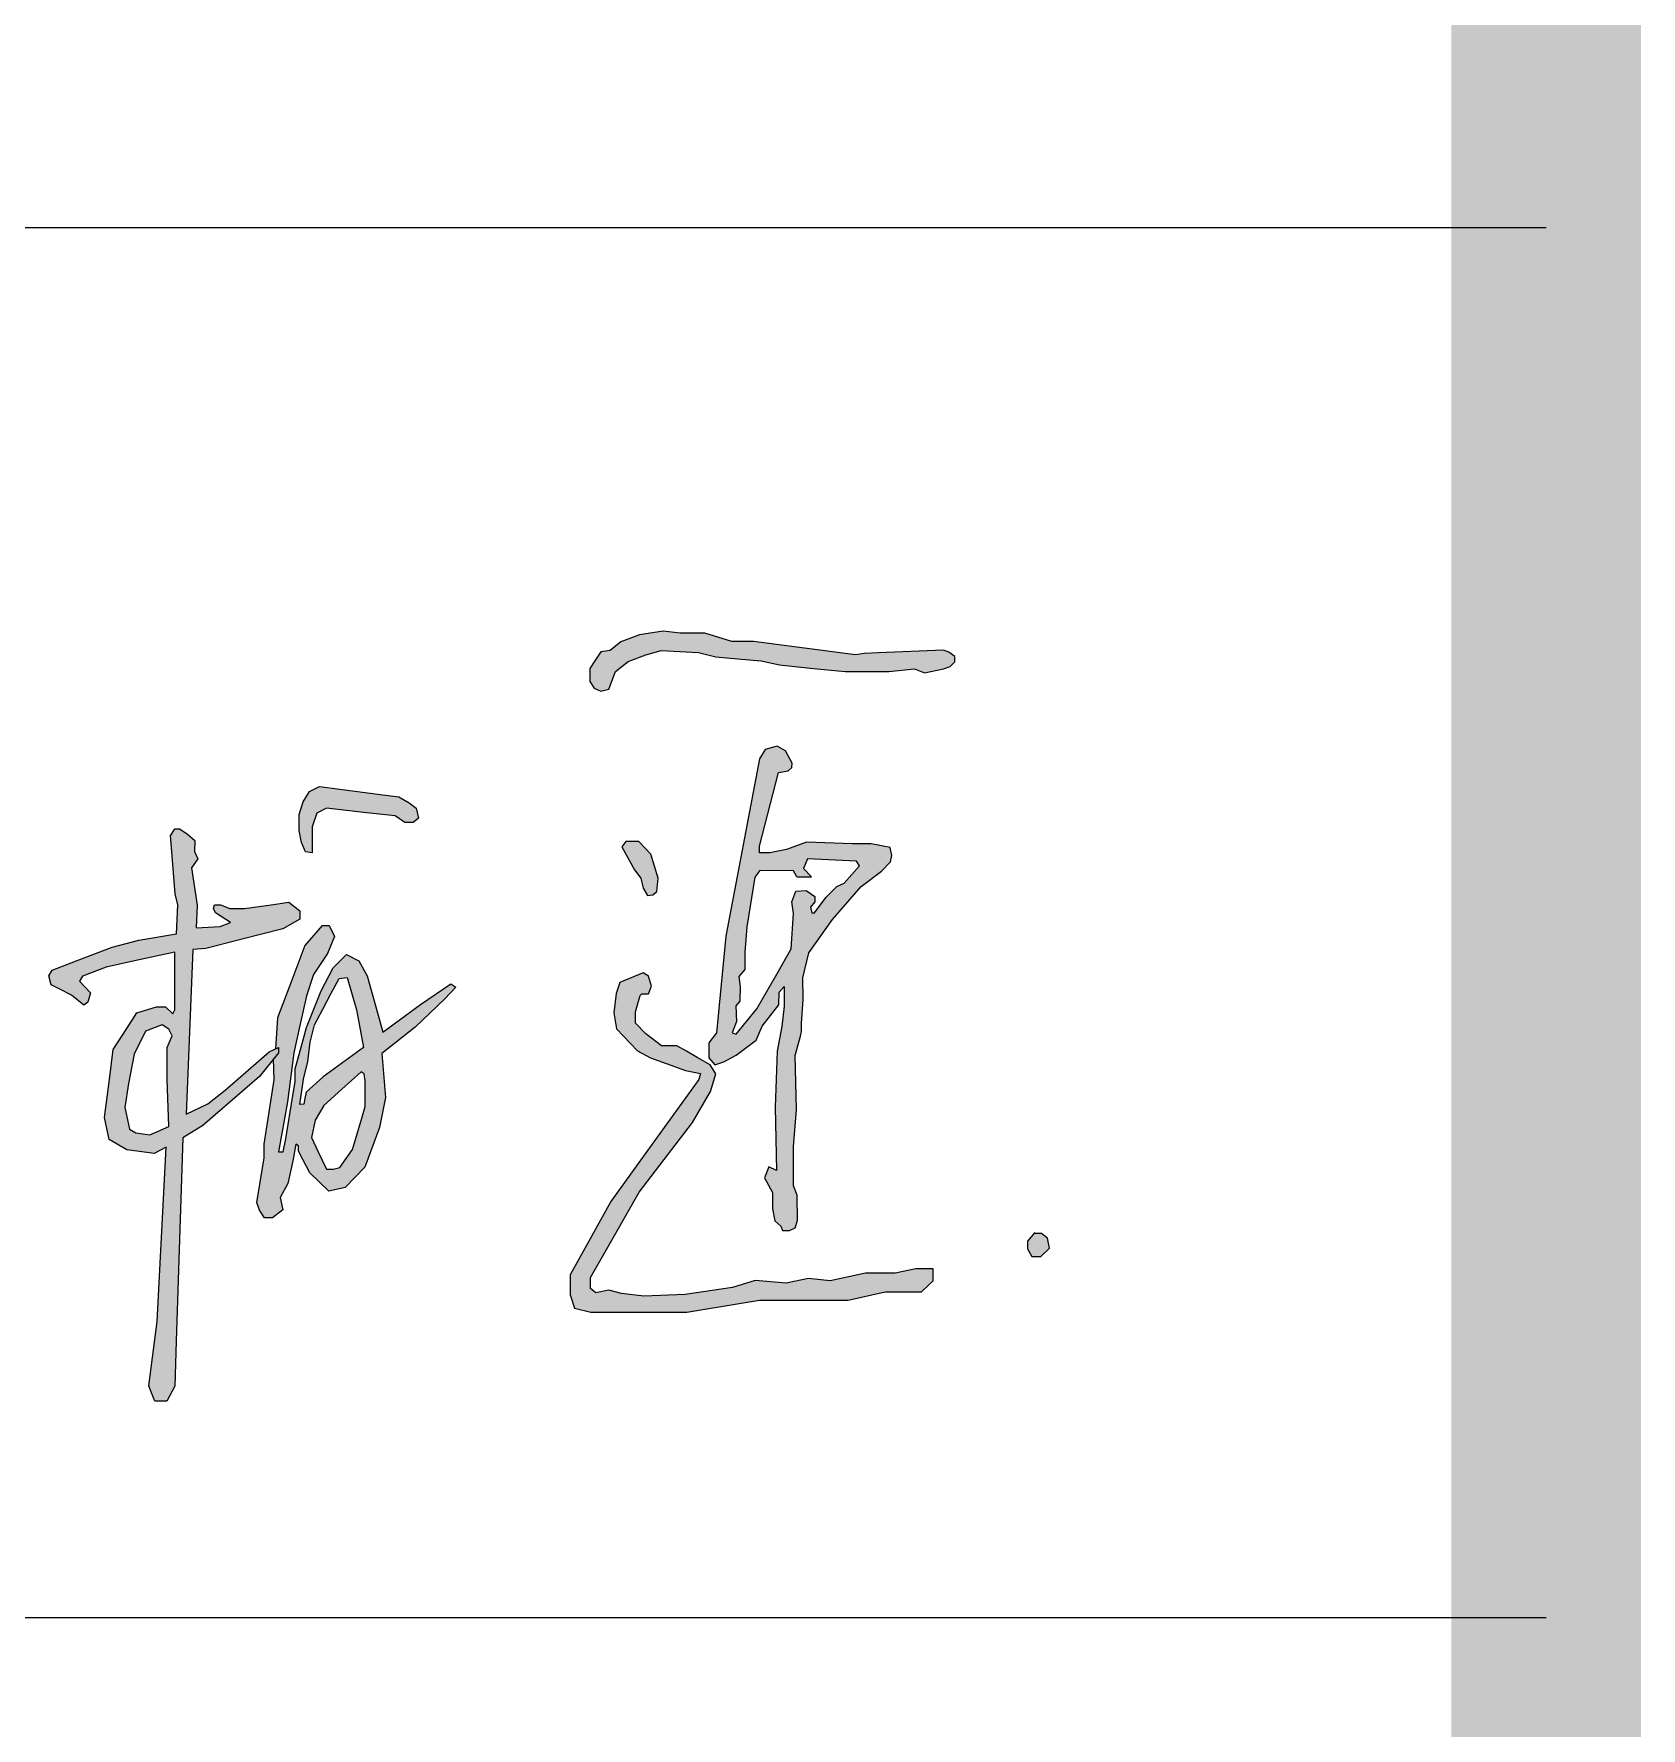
# Model space of a CAD drawing. Extents: x 1162612 to 1711260, y -157368 to 197905.
# Drawn here: x 1690947 to 1692218, y 65154 to 66495 of the extents above; entities that cross this region are included whole.
import ezdxf

# ---------------------------------------------------------------- set-up
doc = ezdxf.new("R2010")
doc.units = 0
doc.header["$LTSCALE"] = 1000
doc.header["$MEASUREMENT"] = 0
doc.layers.get('0').update_dxf_attribs({"linetype": 'CONTINUOUS'})
doc.layers.add('PUB_TITLE', color=4, linetype='CONTINUOUS')

msp = doc.modelspace()

# ---------------------------------------------------------------- hatches: boundary and pattern name
h = msp.add_hatch(color=256)
h.paths.add_polyline_path([(1691071.5, 65834.8), (1691076.4, 65841.9), (1691073.9, 65847.6), (1691074, 65856.4), (1691068, 65861.7), (1691062, 65865.5), (1691058.2, 65865.5), (1691054.9, 65860), (1691055.4, 65853.9), (1691058.5, 65814.3), (1691060.7, 65805.6), (1691059.5, 65782.5), (1691029.7, 65777.4), (1691008.6, 65772.1), (1690984.3, 65762.7), (1690961.2, 65753.8), (1690958.6, 65749.3), (1690960.4, 65742.3), (1690967.3, 65738.8), (1690976.5, 65734), (1690986.2, 65726.1), (1690989.5, 65728.4), (1690991.5, 65735.8), (1690982.7, 65745), (1690985.3, 65749.1), (1691004, 65756.2), (1691026.4, 65761.1), (1691058.3, 65768), (1691058.3, 65722.3), (1691056.7, 65719.3), (1691050.8, 65724.7), (1691043.8, 65724.7), (1691028.2, 65719.9), (1691020.2, 65707.5), (1691009.5, 65690.9), (1691006.8, 65669.5), (1691002.6, 65637.2), (1691006.2, 65619.7), (1691020.2, 65611.6), (1691041.8, 65608.8), (1691051.5, 65613.6), (1691044.3, 65475.9), (1691037.7, 65424.8), (1691040.3, 65418.1), (1691042.4, 65412.7), (1691051.8, 65412.7), (1691058.2, 65424.7), (1691059.3, 65460.1), (1691064.6, 65621.2), (1691080.5, 65630.9), (1691125.3, 65669.6), (1691140.2, 65688.3), (1691140.2, 65692.7), (1691132.8, 65689.1), (1691098.1, 65658.8), (1691084.3, 65648), (1691067.3, 65639.8), (1691072.5, 65770.1), (1691082.7, 65771), (1691109.5, 65777.8), (1691143.8, 65786.5), (1691157.1, 65794.2), (1691157.1, 65800.7), (1691148.5, 65807.5), (1691134.4, 65805.5), (1691113.3, 65802.5), (1691101.7, 65802.5), (1691094.3, 65805.5), (1691089.7, 65805.5), (1691088.8, 65802.5), (1691090.3, 65799.2), (1691102.3, 65791.5), (1691094, 65788.4), (1691075, 65787.3), (1691075.8, 65805.1)])
h.paths.add_polyline_path([(1691048.3, 65710.4), (1691053.4, 65707.1), (1691056.1, 65701.9), (1691052.1, 65692.5), (1691052.1, 65667.3), (1691053.4, 65630.2), (1691042.1, 65625.1), (1691038.4, 65623.6), (1691027.5, 65625.1), (1691022.3, 65628), (1691020.8, 65635.3), (1691018.8, 65645), (1691021.6, 65664.2), (1691026.1, 65687.2), (1691035.1, 65705.5)], flags=16)
h.paths.add_polyline_path([(1691243.6, 65886.3), (1691235.6, 65890.9), (1691222.7, 65892.6), (1691188.8, 65897), (1691172.6, 65899.2), (1691164.9, 65895.1), (1691159.9, 65887), (1691156.6, 65877), (1691156.6, 65864.2), (1691158.4, 65854.7), (1691161.6, 65847.4), (1691166.9, 65846.5), (1691166.9, 65857.7), (1691166.9, 65867.2), (1691170.6, 65878.1), (1691178.2, 65881.9), (1691209.9, 65878.4), (1691232.5, 65876), (1691240.3, 65870.5), (1691246.7, 65870.5), (1691251, 65874.1), (1691249.2, 65881.9)])
h.paths.add_polyline_path([(1691162.3, 65733.6), (1691168, 65750.4), (1691179.1, 65766.9), (1691184.5, 65780.5), (1691180.3, 65789), (1691174.8, 65789), (1691161.1, 65773.3), (1691150.7, 65745.8), (1691139.4, 65716.1), (1691137.9, 65691.6), (1691140.2, 65692.7), (1691140.2, 65688.3), (1691136.4, 65683.6), (1691136.8, 65667.1), (1691128.9, 65616.2), (1691128.9, 65605.2), (1691123.2, 65569.9), (1691125.1, 65563.9), (1691129.1, 65557.7), (1691135.4, 65557.7), (1691143.8, 65564.2), (1691141.6, 65573.8), (1691147.6, 65585.1), (1691151.6, 65602.8), (1691153.9, 65616), (1691156, 65614.7), (1691156, 65610.8), (1691156.6, 65609.5), (1691165.1, 65593.4), (1691180.2, 65578.9), (1691192.9, 65581.8), (1691208.5, 65598), (1691220.3, 65629.2), (1691224.9, 65653), (1691222, 65687.9), (1691248.5, 65708.8), (1691271.9, 65731.1), (1691280.6, 65740.4), (1691276.5, 65743), (1691252.5, 65726.7), (1691222.9, 65704.6), (1691221.7, 65708.6), (1691210.5, 65749.4), (1691203.8, 65761.2), (1691194.1, 65766.3), (1691183.4, 65755.5), (1691174.1, 65737.4), (1691162.5, 65708.4), (1691159.8, 65698.6), (1691153.5, 65675.7), (1691153.5, 65665.4), (1691151.6, 65654.6), (1691146.1, 65620.2), (1691144, 65610.1), (1691140.2, 65610.1), (1691147.5, 65649.7), (1691152.4, 65688.3), (1691157.1, 65710)])
h.paths.add_polyline_path([(1691175.3, 65723), (1691181.9, 65735.5), (1691188.2, 65747.2), (1691194.7, 65748), (1691202.1, 65722.4), (1691207.6, 65692.7), (1691175.6, 65669.5), (1691162.1, 65657.3), (1691161.2, 65652.2), (1691160.4, 65647.8), (1691157.1, 65647.5), (1691160.1, 65667.6), (1691163.5, 65681.6), (1691165.4, 65696.7), (1691168.7, 65710.6)], flags=16)
h.paths.add_polyline_path([(1691205.7, 65673.4), (1691208.1, 65671.8), (1691208.8, 65666.2), (1691208.8, 65645.8), (1691206.1, 65636.7), (1691198.7, 65612), (1691188.7, 65597.7), (1691183.5, 65596.2), (1691178.2, 65596.2), (1691171.5, 65610.5), (1691166.5, 65621.5), (1691169.2, 65635.2), (1691176.2, 65646.8), (1691190.3, 65659.5)], flags=16)
h.paths.add_polyline_path([(1691443, 66006.7), (1691472.5, 66005.1), (1691486.3, 66001.7), (1691506.5, 66000), (1691522.2, 65998.6), (1691536.6, 65995.4), (1691560.9, 65992.8), (1691588.7, 65990), (1691623.1, 65990), (1691643.4, 65992.1), (1691651.5, 65989), (1691666.4, 65992.1), (1691671.6, 65994), (1691675.5, 65997.7), (1691675.5, 66001.9), (1691670.7, 66005.4), (1691666.4, 66006.9), (1691614.9, 66004.8), (1691603.6, 66004.4), (1691596.9, 66003.2), (1691516, 66013.9), (1691499, 66013.9), (1691477.6, 66020.4), (1691458, 66020.4), (1691444.7, 66021.9), (1691425.8, 66019), (1691411.2, 66013.5), (1691402.7, 66006.8), (1691395.3, 66005.8), (1691390.5, 65998.5), (1691386.6, 65992.6), (1691386.6, 65982.2), (1691390.1, 65976.8), (1691395.3, 65974.5), (1691401.7, 65976.1), (1691406.8, 65990.1), (1691416.8, 65997.9), (1691430.8, 66003.3)])
h.paths.add_polyline_path([(1691434.8, 65845.6), (1691425.3, 65855.5), (1691415, 65855.5), (1691412, 65851.4), (1691421.9, 65833.3), (1691426.9, 65826.5), (1691428.9, 65818.7), (1691432.2, 65812.9), (1691436.3, 65813.3), (1691439.5, 65816.1), (1691440.6, 65826.6)])
h.paths.add_polyline_path([(1691535.9, 65910.1), (1691543.5, 65911.5), (1691546.4, 65914.2), (1691546.6, 65917.7), (1691541.3, 65927.4), (1691534.7, 65930.9), (1691525.4, 65928.3), (1691520.9, 65920.9), (1691494.2, 65780.7), (1691486.9, 65704.3), (1691480.7, 65696.2), (1691480.7, 65684.3), (1691485.6, 65679), (1691492.5, 65681.2), (1691502.3, 65686.5), (1691518.3, 65698.5), (1691522.9, 65709.5), (1691536, 65726.4), (1691536.3, 65736.3), (1691540.4, 65740.9), (1691540.4, 65725.3), (1691538.6, 65709.3), (1691534.9, 65689.8), (1691533.2, 65645.5), (1691534.2, 65595.3), (1691528.1, 65598.1), (1691524.9, 65589.4), (1691531.1, 65577.8), (1691531.1, 65564.8), (1691533, 65555.4), (1691537.8, 65551.1), (1691539, 65547.8), (1691544.5, 65547.8), (1691549.1, 65549.8), (1691551, 65555.7), (1691550.7, 65575.8), (1691547.6, 65583), (1691547.6, 65613.9), (1691550.1, 65643.4), (1691549.1, 65686.3), (1691553.2, 65701.6), (1691554.1, 65705.2), (1691554.1, 65711.7), (1691555.5, 65730.5), (1691555, 65747.6), (1691559.8, 65767.6), (1691578.6, 65793.9), (1691601.3, 65819.9), (1691617.4, 65832.2), (1691624.5, 65839.4), (1691625.4, 65844.4), (1691624.1, 65850.8), (1691609.1, 65853.8), (1691594.3, 65853.8), (1691557.9, 65855.1), (1691542.1, 65849.3), (1691529.1, 65846.7), (1691520.7, 65846.7), (1691520.7, 65851.8)])
h.paths.add_polyline_path([(1691521.1, 65832.7), (1691547.6, 65832.3), (1691550.4, 65827.6), (1691553.4, 65827.6), (1691561.9, 65827.6), (1691555.7, 65834.3), (1691558.7, 65841.9), (1691597.6, 65840), (1691600, 65836.4), (1691587.8, 65822.6), (1691582.1, 65820), (1691573.5, 65811.6), (1691564.4, 65799.1), (1691562.2, 65799.1), (1691561.3, 65803.7), (1691564.7, 65807.8), (1691564.7, 65812.2), (1691557.7, 65816.9), (1691549.5, 65816.2), (1691546.3, 65807.9), (1691547.7, 65798.5), (1691545.9, 65770.6), (1691535.5, 65752.5), (1691518.6, 65723.3), (1691502.3, 65703.2), (1691499.1, 65704.1), (1691502.7, 65713.2), (1691502.2, 65725.5), (1691505.2, 65729.2), (1691505.5, 65740.5), (1691504.6, 65748.8), (1691509.3, 65754.4), (1691509.3, 65768.1), (1691510.8, 65788.2), (1691517.2, 65827.3)], flags=16)
h.paths.add_polyline_path([(1691430.8, 65703.5), (1691422.8, 65711.9), (1691422.8, 65720.9), (1691426.5, 65733.7), (1691427.7, 65735.1), (1691433.1, 65735.1), (1691435.5, 65741.2), (1691433, 65749.1), (1691428.9, 65751.6), (1691410.2, 65744.1), (1691407.4, 65735.4), (1691405.7, 65720), (1691407.8, 65707.3), (1691424.2, 65690), (1691434.6, 65684.4), (1691447, 65680), (1691462.3, 65674.5), (1691474.1, 65672.1), (1691472.8, 65667.2), (1691424.9, 65600.7), (1691403.3, 65570.8), (1691388.1, 65543.5), (1691370.9, 65512.7), (1691370.9, 65496.8), (1691374.4, 65486.3), (1691387.3, 65483.1), (1691409.8, 65483.1), (1691438.3, 65483.1), (1691463.4, 65483.1), (1691506.4, 65490.2), (1691520.8, 65492.6), (1691551.2, 65492.6), (1691591.1, 65492.6), (1691620.2, 65499.2), (1691649, 65499.2), (1691655, 65505), (1691658.1, 65507.9), (1691658.1, 65517.4), (1691644.5, 65517.4), (1691628.1, 65513.9), (1691604.8, 65513.9), (1691576.8, 65507.9), (1691559.5, 65509.7), (1691541.8, 65506.1), (1691517.5, 65508.1), (1691499.5, 65502.7), (1691461.9, 65497.1), (1691429.4, 65495.8), (1691411.7, 65497.9), (1691401.5, 65500.7), (1691391.4, 65498.5), (1691387.1, 65502), (1691387.1, 65510.5), (1691406.1, 65543.8), (1691425.6, 65578), (1691467.7, 65633.3), (1691482.1, 65657.8), (1691486.4, 65671.7), (1691481.8, 65678.9), (1691471.4, 65684.8), (1691463.1, 65689.6), (1691455.4, 65694), (1691443.3, 65694)])
h.paths.add_polyline_path([(1691748.8, 65541.8), (1691744, 65545.4), (1691738.1, 65545.4), (1691732.9, 65539.3), (1691732.9, 65533.2), (1691736.4, 65527.2), (1691743.4, 65527.2), (1691750.2, 65533.8)])
h = msp.add_hatch(color=250)
h.paths.add_polyline_path([(1691516, 66013.9), (1691499, 66013.9), (1691477.6, 66020.4), (1691458, 66020.4), (1691444.7, 66021.9), (1691425.8, 66019), (1691411.2, 66013.5), (1691402.7, 66006.8), (1691395.3, 66005.8), (1691390.5, 65998.5), (1691386.6, 65992.6), (1691386.6, 65982.2), (1691390.1, 65976.8), (1691395.3, 65974.5), (1691401.7, 65976.1), (1691406.8, 65990.1), (1691416.8, 65997.9), (1691430.8, 66003.3), (1691443, 66006.7), (1691472.5, 66005.1), (1691486.3, 66001.7), (1691506.5, 66000), (1691522.2, 65998.6), (1691536.6, 65995.4), (1691560.9, 65992.8), (1691588.7, 65990), (1691623.1, 65990), (1691643.4, 65992.1), (1691651.5, 65989), (1691666.4, 65992.1), (1691671.6, 65994), (1691675.5, 65997.7), (1691675.5, 66001.9), (1691670.7, 66005.4), (1691666.4, 66006.9), (1691614.9, 66004.8), (1691603.6, 66004.4), (1691596.9, 66003.2)])
h.paths.add_polyline_path([(1691543.5, 65911.5), (1691546.4, 65914.2), (1691546.6, 65917.7), (1691541.3, 65927.4), (1691534.7, 65930.9), (1691525.4, 65928.3), (1691520.9, 65920.9), (1691494.2, 65780.7), (1691486.9, 65704.3), (1691480.7, 65696.2), (1691480.7, 65684.3), (1691485.6, 65679), (1691492.5, 65681.2), (1691502.3, 65686.5), (1691518.3, 65698.5), (1691522.9, 65709.5), (1691536, 65726.4), (1691536.3, 65736.3), (1691540.4, 65740.9), (1691540.4, 65725.3), (1691538.6, 65709.3), (1691534.9, 65689.8), (1691533.2, 65645.5), (1691534.2, 65595.3), (1691528.1, 65598.1), (1691524.9, 65589.4), (1691531.1, 65577.8), (1691531.1, 65564.8), (1691533, 65555.4), (1691537.8, 65551.1), (1691539, 65547.8), (1691544.5, 65547.8), (1691549.1, 65549.8), (1691551, 65555.7), (1691550.7, 65575.8), (1691547.6, 65583), (1691547.6, 65613.9), (1691550.1, 65643.4), (1691549.1, 65686.3), (1691553.2, 65701.6), (1691554.1, 65705.2), (1691554.1, 65711.7), (1691555.5, 65730.5), (1691555, 65747.6), (1691559.8, 65767.6), (1691578.6, 65793.9), (1691601.3, 65819.9), (1691617.4, 65832.2), (1691624.5, 65839.4), (1691625.4, 65844.4), (1691624.1, 65850.8), (1691609.1, 65853.8), (1691594.3, 65853.8), (1691557.9, 65855.1), (1691542.1, 65849.3), (1691529.1, 65846.7), (1691520.7, 65846.7), (1691520.7, 65851.8), (1691535.9, 65910.1)])
h.paths.add_polyline_path([(1691558.7, 65841.9), (1691597.6, 65840), (1691600, 65836.4), (1691587.8, 65822.6), (1691582.1, 65820), (1691573.5, 65811.6), (1691564.4, 65799.1), (1691562.2, 65799.1), (1691561.3, 65803.7), (1691564.7, 65807.8), (1691564.7, 65812.2), (1691557.7, 65816.9), (1691549.5, 65816.2), (1691546.3, 65807.9), (1691547.7, 65798.5), (1691545.9, 65770.6), (1691535.5, 65752.5), (1691518.6, 65723.3), (1691502.3, 65703.2), (1691499.1, 65704.1), (1691502.7, 65713.2), (1691502.2, 65725.5), (1691505.2, 65729.2), (1691505.5, 65740.5), (1691504.6, 65748.8), (1691509.3, 65754.4), (1691509.3, 65768.1), (1691510.8, 65788.2), (1691517.2, 65827.3), (1691521.1, 65832.7), (1691547.6, 65832.3), (1691550.4, 65827.6), (1691553.4, 65827.6), (1691561.9, 65827.6), (1691555.7, 65834.3)], flags=16)
h.paths.add_polyline_path([(1691426.5, 65733.7), (1691427.7, 65735.1), (1691433.1, 65735.1), (1691435.5, 65741.2), (1691433, 65749.1), (1691428.9, 65751.6), (1691410.2, 65744.1), (1691407.4, 65735.4), (1691405.7, 65720), (1691407.8, 65707.3), (1691424.2, 65690), (1691434.6, 65684.4), (1691447, 65680), (1691462.3, 65674.5), (1691474.1, 65672.1), (1691472.8, 65667.2), (1691424.9, 65600.7), (1691403.3, 65570.8), (1691388.1, 65543.5), (1691370.9, 65512.7), (1691370.9, 65496.8), (1691374.4, 65486.3), (1691387.3, 65483.1), (1691409.8, 65483.1), (1691438.3, 65483.1), (1691463.4, 65483.1), (1691506.4, 65490.2), (1691520.8, 65492.6), (1691551.2, 65492.6), (1691591.1, 65492.6), (1691620.2, 65499.2), (1691649, 65499.2), (1691655, 65505), (1691658.1, 65507.9), (1691658.1, 65517.4), (1691644.5, 65517.4), (1691628.1, 65513.9), (1691604.8, 65513.9), (1691576.8, 65507.9), (1691559.5, 65509.7), (1691541.8, 65506.1), (1691517.5, 65508.1), (1691499.5, 65502.7), (1691461.9, 65497.1), (1691429.4, 65495.8), (1691411.7, 65497.9), (1691401.5, 65500.7), (1691391.4, 65498.5), (1691387.1, 65502), (1691387.1, 65510.5), (1691406.1, 65543.8), (1691425.6, 65578), (1691467.7, 65633.3), (1691482.1, 65657.8), (1691486.4, 65671.7), (1691481.8, 65678.9), (1691471.4, 65684.8), (1691463.1, 65689.6), (1691455.4, 65694), (1691443.3, 65694), (1691430.8, 65703.5), (1691422.8, 65711.9), (1691422.8, 65720.9)])
h.paths.add_polyline_path([(1691434.8, 65845.6), (1691425.3, 65855.5), (1691415, 65855.5), (1691412, 65851.4), (1691421.9, 65833.3), (1691426.9, 65826.5), (1691428.9, 65818.7), (1691432.2, 65812.9), (1691436.3, 65813.3), (1691439.5, 65816.1), (1691440.6, 65826.6)])
h = msp.add_hatch(color=256)
h.paths.add_polyline_path([(1691430.8, 66003.3), (1691443, 66006.7), (1691472.5, 66005.1), (1691486.3, 66001.7), (1691506.5, 66000), (1691522.2, 65998.6), (1691536.6, 65995.4), (1691560.9, 65992.8), (1691588.7, 65990), (1691623.1, 65990), (1691643.4, 65992.1), (1691651.5, 65989), (1691666.4, 65992.1), (1691671.6, 65994), (1691675.5, 65997.7), (1691675.5, 66001.9), (1691670.7, 66005.4), (1691666.4, 66006.9), (1691614.9, 66004.8), (1691603.6, 66004.4), (1691596.9, 66003.2), (1691516, 66013.9), (1691499, 66013.9), (1691477.6, 66020.4), (1691458, 66020.4), (1691444.7, 66021.9), (1691425.8, 66019), (1691411.2, 66013.5), (1691402.7, 66006.8), (1691395.3, 66005.8), (1691390.5, 65998.5), (1691386.6, 65992.6), (1691386.6, 65982.2), (1691390.1, 65976.8), (1691395.3, 65974.5), (1691401.7, 65976.1), (1691406.8, 65990.1), (1691416.8, 65997.9)])
h.paths.add_polyline_path([(1691434.8, 65845.6), (1691425.3, 65855.5), (1691415, 65855.5), (1691412, 65851.4), (1691421.9, 65833.3), (1691426.9, 65826.5), (1691428.9, 65818.7), (1691432.2, 65812.9), (1691436.3, 65813.3), (1691439.5, 65816.1), (1691440.6, 65826.6)])
h.paths.add_polyline_path([(1691535.9, 65910.1), (1691543.5, 65911.5), (1691546.4, 65914.2), (1691546.6, 65917.7), (1691541.3, 65927.4), (1691534.7, 65930.9), (1691525.4, 65928.3), (1691520.9, 65920.9), (1691494.2, 65780.7), (1691486.9, 65704.3), (1691480.7, 65696.2), (1691480.7, 65684.3), (1691485.6, 65679), (1691492.5, 65681.2), (1691502.3, 65686.5), (1691518.3, 65698.5), (1691522.9, 65709.5), (1691536, 65726.4), (1691536.3, 65736.3), (1691540.4, 65740.9), (1691540.4, 65725.3), (1691538.6, 65709.3), (1691534.9, 65689.8), (1691533.2, 65645.5), (1691534.2, 65595.3), (1691528.1, 65598.1), (1691524.9, 65589.4), (1691531.1, 65577.8), (1691531.1, 65564.8), (1691533, 65555.4), (1691537.8, 65551.1), (1691539, 65547.8), (1691544.5, 65547.8), (1691549.1, 65549.8), (1691551, 65555.7), (1691550.7, 65575.8), (1691547.6, 65583), (1691547.6, 65613.9), (1691550.1, 65643.4), (1691549.1, 65686.3), (1691553.2, 65701.6), (1691554.1, 65705.2), (1691554.1, 65711.7), (1691555.5, 65730.5), (1691555, 65747.6), (1691559.8, 65767.6), (1691578.6, 65793.9), (1691601.3, 65819.9), (1691617.4, 65832.2), (1691624.5, 65839.4), (1691625.4, 65844.4), (1691624.1, 65850.8), (1691609.1, 65853.8), (1691594.3, 65853.8), (1691557.9, 65855.1), (1691542.1, 65849.3), (1691529.1, 65846.7), (1691520.7, 65846.7), (1691520.7, 65851.8)])
h.paths.add_polyline_path([(1691521.1, 65832.7), (1691547.6, 65832.3), (1691550.4, 65827.6), (1691553.4, 65827.6), (1691561.9, 65827.6), (1691555.7, 65834.3), (1691558.7, 65841.9), (1691597.6, 65840), (1691600, 65836.4), (1691587.8, 65822.6), (1691582.1, 65820), (1691573.5, 65811.6), (1691564.4, 65799.1), (1691562.2, 65799.1), (1691561.3, 65803.7), (1691564.7, 65807.8), (1691564.7, 65812.2), (1691557.7, 65816.9), (1691549.5, 65816.2), (1691546.3, 65807.9), (1691547.7, 65798.5), (1691545.9, 65770.6), (1691535.5, 65752.5), (1691518.6, 65723.3), (1691502.3, 65703.2), (1691499.1, 65704.1), (1691502.7, 65713.2), (1691502.2, 65725.5), (1691505.2, 65729.2), (1691505.5, 65740.5), (1691504.6, 65748.8), (1691509.3, 65754.4), (1691509.3, 65768.1), (1691510.8, 65788.2), (1691517.2, 65827.3)], flags=16)
h.paths.add_polyline_path([(1691422.8, 65720.9), (1691426.5, 65733.7), (1691427.7, 65735.1), (1691433.1, 65735.1), (1691435.5, 65741.2), (1691433, 65749.1), (1691428.9, 65751.6), (1691410.2, 65744.1), (1691407.4, 65735.4), (1691405.7, 65720), (1691407.8, 65707.3), (1691424.2, 65690), (1691434.6, 65684.4), (1691447, 65680), (1691462.3, 65674.5), (1691474.1, 65672.1), (1691472.8, 65667.2), (1691424.9, 65600.7), (1691403.3, 65570.8), (1691388.1, 65543.5), (1691370.9, 65512.7), (1691370.9, 65496.8), (1691374.4, 65486.3), (1691387.3, 65483.1), (1691409.8, 65483.1), (1691438.3, 65483.1), (1691463.4, 65483.1), (1691506.4, 65490.2), (1691520.8, 65492.6), (1691551.2, 65492.6), (1691591.1, 65492.6), (1691620.2, 65499.2), (1691649, 65499.2), (1691655, 65505), (1691658.1, 65507.9), (1691658.1, 65517.4), (1691644.5, 65517.4), (1691628.1, 65513.9), (1691604.8, 65513.9), (1691576.8, 65507.9), (1691559.5, 65509.7), (1691541.8, 65506.1), (1691517.5, 65508.1), (1691499.5, 65502.7), (1691461.9, 65497.1), (1691429.4, 65495.8), (1691411.7, 65497.9), (1691401.5, 65500.7), (1691391.4, 65498.5), (1691387.1, 65502), (1691387.1, 65510.5), (1691406.1, 65543.8), (1691425.6, 65578), (1691467.7, 65633.3), (1691482.1, 65657.8), (1691486.4, 65671.7), (1691481.8, 65678.9), (1691471.4, 65684.8), (1691463.1, 65689.6), (1691455.4, 65694), (1691443.3, 65694), (1691430.8, 65703.5), (1691422.8, 65711.9)])
h = msp.add_hatch(color=256)
h.paths.add_polyline_path([(1691156.6, 65864.2), (1691158.4, 65854.7), (1691161.6, 65847.4), (1691166.9, 65846.5), (1691166.9, 65857.7), (1691166.9, 65867.2), (1691170.6, 65878.1), (1691178.2, 65881.9), (1691209.9, 65878.4), (1691232.5, 65876), (1691240.3, 65870.5), (1691246.7, 65870.5), (1691251, 65874.1), (1691249.2, 65881.9), (1691243.6, 65886.3), (1691235.6, 65890.9), (1691222.7, 65892.6), (1691188.8, 65897), (1691172.6, 65899.2), (1691164.9, 65895.1), (1691159.9, 65887), (1691156.6, 65877)])
h.paths.add_polyline_path([(1691128.9, 65605.2), (1691123.2, 65569.9), (1691125.1, 65563.9), (1691129.1, 65557.7), (1691135.4, 65557.7), (1691143.8, 65564.2), (1691141.6, 65573.8), (1691147.6, 65585.1), (1691151.6, 65602.8), (1691153.9, 65616), (1691156, 65614.7), (1691156, 65610.8), (1691156.6, 65609.5), (1691165.1, 65593.4), (1691180.2, 65578.9), (1691192.9, 65581.8), (1691208.5, 65598), (1691220.3, 65629.2), (1691224.9, 65653), (1691222, 65687.9), (1691248.5, 65708.8), (1691271.9, 65731.1), (1691280.6, 65740.4), (1691276.5, 65743), (1691252.5, 65726.7), (1691222.9, 65704.6), (1691221.7, 65708.6), (1691210.5, 65749.4), (1691203.8, 65761.2), (1691194.1, 65766.3), (1691183.4, 65755.5), (1691174.1, 65737.4), (1691162.5, 65708.4), (1691159.8, 65698.6), (1691153.5, 65675.7), (1691153.5, 65665.4), (1691151.6, 65654.6), (1691146.1, 65620.2), (1691144, 65610.1), (1691140.2, 65610.1), (1691147.5, 65649.7), (1691152.4, 65688.3), (1691157.1, 65710), (1691162.3, 65733.6), (1691168, 65750.4), (1691179.1, 65766.9), (1691184.5, 65780.5), (1691180.3, 65789), (1691174.8, 65789), (1691161.1, 65773.3), (1691150.7, 65745.8), (1691139.4, 65716.1), (1691137.9, 65691.6), (1691140.2, 65692.7), (1691140.2, 65688.3), (1691136.4, 65683.6), (1691136.8, 65667.1), (1691128.9, 65616.2)])
h.paths.add_polyline_path([(1691157.1, 65647.5), (1691160.1, 65667.6), (1691163.5, 65681.6), (1691165.4, 65696.7), (1691168.7, 65710.6), (1691175.3, 65723), (1691181.9, 65735.5), (1691188.2, 65747.2), (1691194.7, 65748), (1691202.1, 65722.4), (1691207.6, 65692.7), (1691175.6, 65669.5), (1691162.1, 65657.3), (1691161.2, 65652.2), (1691160.4, 65647.8)], flags=16)
h.paths.add_polyline_path([(1691166.5, 65621.5), (1691169.2, 65635.2), (1691176.2, 65646.8), (1691190.3, 65659.5), (1691207.6, 65675.1), (1691208.8, 65666.2), (1691208.8, 65645.8), (1691206.1, 65636.7), (1691198.7, 65612), (1691187.7, 65596.2), (1691178.2, 65596.2), (1691171.5, 65610.5)], flags=16)
for color, points in [(250, [(1691243.6, 65886.3), (1691235.6, 65890.9), (1691222.7, 65892.6), (1691188.8, 65897), (1691172.6, 65899.2), (1691164.9, 65895.1), (1691159.9, 65887), (1691156.6, 65877), (1691156.6, 65864.2), (1691158.4, 65854.7), (1691161.6, 65847.4), (1691166.9, 65846.5), (1691166.9, 65857.7), (1691166.9, 65867.2), (1691170.6, 65878.1), (1691178.2, 65881.9), (1691209.9, 65878.4), (1691232.5, 65876), (1691240.3, 65870.5), (1691246.7, 65870.5), (1691251, 65874.1), (1691249.2, 65881.9)]), (256, [(1691156.6, 65864.2), (1691158.4, 65854.7), (1691161.6, 65847.4), (1691166.9, 65846.5), (1691166.9, 65857.7), (1691166.9, 65867.2), (1691170.6, 65878.1), (1691178.2, 65881.9), (1691209.9, 65878.4), (1691232.5, 65876), (1691240.3, 65870.5), (1691246.7, 65870.5), (1691251, 65874.1), (1691249.2, 65881.9), (1691243.6, 65886.3), (1691235.6, 65890.9), (1691222.7, 65892.6), (1691188.8, 65897), (1691172.6, 65899.2), (1691164.9, 65895.1), (1691159.9, 65887), (1691156.6, 65877)]), (250, [(1691748.8, 65541.8), (1691744, 65545.4), (1691738.1, 65545.4), (1691732.9, 65539.3), (1691732.9, 65533.2), (1691736.4, 65527.2), (1691743.4, 65527.2), (1691750.2, 65533.8)]), (256, [(1691744, 65545.4), (1691738.1, 65545.4), (1691732.9, 65539.3), (1691732.9, 65533.2), (1691736.4, 65527.2), (1691743.4, 65527.2), (1691750.2, 65533.8), (1691748.8, 65541.8)])]:
    msp.add_hatch(color=color).paths.add_polyline_path(points)
h = msp.add_hatch(color=250)
h.paths.add_polyline_path([(1691071.5, 65834.8), (1691076.4, 65841.9), (1691073.9, 65847.6), (1691074, 65856.4), (1691068, 65861.7), (1691062, 65865.5), (1691058.2, 65865.5), (1691054.9, 65860), (1691055.4, 65853.9), (1691058.5, 65814.3), (1691060.7, 65805.6), (1691059.5, 65782.5), (1691029.7, 65777.4), (1691008.6, 65772.1), (1690984.3, 65762.7), (1690961.2, 65753.8), (1690958.6, 65749.3), (1690960.4, 65742.3), (1690967.3, 65738.8), (1690976.5, 65734), (1690986.2, 65726.1), (1690989.5, 65728.4), (1690991.5, 65735.8), (1690982.7, 65745), (1690985.3, 65749.1), (1691004, 65756.2), (1691026.4, 65761.1), (1691058.3, 65768), (1691058.3, 65722.3), (1691056.7, 65719.3), (1691050.8, 65724.7), (1691043.8, 65724.7), (1691028.2, 65719.9), (1691020.2, 65707.5), (1691009.5, 65690.9), (1691006.8, 65669.5), (1691002.6, 65637.2), (1691006.2, 65619.7), (1691020.2, 65611.6), (1691041.8, 65608.8), (1691051.5, 65613.6), (1691044.3, 65475.9), (1691037.7, 65424.8), (1691040.3, 65418.1), (1691042.4, 65412.7), (1691051.8, 65412.7), (1691058.2, 65424.7), (1691059.3, 65460.1), (1691064.6, 65621.2), (1691080.5, 65630.9), (1691125.3, 65669.6), (1691140.2, 65688.3), (1691140.2, 65692.7), (1691132.8, 65689.1), (1691098.1, 65658.8), (1691084.3, 65648), (1691067.3, 65639.8), (1691072.5, 65770.1), (1691082.7, 65771), (1691109.5, 65777.8), (1691143.8, 65786.5), (1691157.1, 65794.2), (1691157.1, 65800.7), (1691148.5, 65807.5), (1691134.4, 65805.5), (1691113.3, 65802.5), (1691101.7, 65802.5), (1691094.3, 65805.5), (1691089.7, 65805.5), (1691088.8, 65802.5), (1691090.3, 65799.2), (1691102.3, 65791.5), (1691094, 65788.4), (1691075, 65787.3), (1691075.8, 65805.1)])
h.paths.add_polyline_path([(1691048.3, 65710.4), (1691053.4, 65707.1), (1691056.1, 65701.9), (1691052.1, 65692.5), (1691052.1, 65667.3), (1691053.4, 65630.2), (1691042.1, 65625.1), (1691038.4, 65623.6), (1691027.5, 65625.1), (1691022.3, 65628), (1691020.8, 65635.3), (1691018.8, 65645), (1691021.6, 65664.2), (1691026.1, 65687.2), (1691035.1, 65705.5)], flags=16)
h = msp.add_hatch(color=250)
h.paths.add_polyline_path([(1691162.3, 65733.6), (1691168, 65750.4), (1691179.1, 65766.9), (1691184.5, 65780.5), (1691180.3, 65789), (1691174.8, 65789), (1691161.1, 65773.3), (1691150.7, 65745.8), (1691139.4, 65716.1), (1691137.9, 65691.6), (1691140.2, 65692.7), (1691140.2, 65688.3), (1691136.4, 65683.6), (1691136.8, 65667.1), (1691128.9, 65616.2), (1691128.9, 65605.2), (1691123.2, 65569.9), (1691125.1, 65563.9), (1691129.1, 65557.7), (1691135.4, 65557.7), (1691143.8, 65564.2), (1691141.6, 65573.8), (1691147.6, 65585.1), (1691151.6, 65602.8), (1691153.9, 65616), (1691156, 65614.7), (1691156, 65610.8), (1691156.6, 65609.5), (1691165.1, 65593.4), (1691180.2, 65578.9), (1691192.9, 65581.8), (1691208.5, 65598), (1691220.3, 65629.2), (1691224.9, 65653), (1691222, 65687.9), (1691248.5, 65708.8), (1691271.9, 65731.1), (1691280.6, 65740.4), (1691276.5, 65743), (1691252.5, 65726.7), (1691222.9, 65704.6), (1691221.7, 65708.6), (1691210.5, 65749.4), (1691203.8, 65761.2), (1691194.1, 65766.3), (1691183.4, 65755.5), (1691174.1, 65737.4), (1691162.5, 65708.4), (1691159.8, 65698.6), (1691153.5, 65675.7), (1691153.5, 65665.4), (1691151.6, 65654.6), (1691146.1, 65620.2), (1691144, 65610.1), (1691140.2, 65610.1), (1691147.5, 65649.7), (1691152.4, 65688.3), (1691157.1, 65710)])
h.paths.add_polyline_path([(1691175.3, 65723), (1691181.9, 65735.5), (1691188.2, 65747.2), (1691194.7, 65748), (1691202.1, 65722.4), (1691207.6, 65692.7), (1691175.6, 65669.5), (1691162.1, 65657.3), (1691161.2, 65652.2), (1691160.4, 65647.8), (1691157.1, 65647.5), (1691160.1, 65667.6), (1691163.5, 65681.6), (1691165.4, 65696.7), (1691168.7, 65710.6)], flags=16)
h.paths.add_polyline_path([(1691205.7, 65673.4), (1691208.1, 65671.8), (1691208.8, 65666.2), (1691208.8, 65645.8), (1691206.1, 65636.7), (1691198.7, 65612), (1691188.7, 65597.7), (1691183.5, 65596.2), (1691178.2, 65596.2), (1691171.5, 65610.5), (1691166.5, 65621.5), (1691169.2, 65635.2), (1691176.2, 65646.8), (1691190.3, 65659.5)], flags=16)

# ---------------------------------------------------------------- linework, layer by layer
for p, q in [((1691411.2, 66013.5), (1691402.7, 66006.8)), ((1691425.8, 66019), (1691411.2, 66013.5)), ((1691444.7, 66021.9), (1691425.8, 66019)), ((1691458, 66020.4), (1691444.7, 66021.9)), ((1691477.6, 66020.4), (1691458, 66020.4)), ((1691499, 66013.9), (1691477.6, 66020.4)), ((1691516, 66013.9), (1691499, 66013.9)), ((1691596.9, 66003.2), (1691516, 66013.9)), ((1691395.3, 66005.8), (1691390.5, 65998.5)), ((1691402.7, 66006.8), (1691395.3, 66005.8)), ((1691416.8, 65997.9), (1691430.8, 66003.3)), ((1691430.8, 66003.3), (1691443, 66006.7)), ((1691443, 66006.7), (1691472.5, 66005.1)), ((1691472.5, 66005.1), (1691486.3, 66001.7)), ((1691486.3, 66001.7), (1691506.5, 66000)), ((1691506.5, 66000), (1691522.2, 65998.6)), ((1691603.6, 66004.4), (1691596.9, 66003.2)), ((1691614.9, 66004.8), (1691603.6, 66004.4)), ((1691666.4, 66006.9), (1691614.9, 66004.8)), ((1691670.7, 66005.4), (1691666.4, 66006.9)), ((1691675.5, 66001.9), (1691670.7, 66005.4)), ((1691675.5, 65997.7), (1691675.5, 66001.9)), ((1691390.5, 65998.5), (1691386.6, 65992.6)), ((1691386.6, 65992.6), (1691386.6, 65982.2)), ((1691401.7, 65976.1), (1691406.8, 65990.1)), ((1691406.8, 65990.1), (1691416.8, 65997.9)), ((1691522.2, 65998.6), (1691536.6, 65995.4)), ((1691536.6, 65995.4), (1691560.9, 65992.8)), ((1691560.9, 65992.8), (1691588.7, 65990)), ((1691588.7, 65990), (1691623.1, 65990)), ((1691623.1, 65990), (1691643.4, 65992.1)), ((1691643.4, 65992.1), (1691651.5, 65989)), ((1691651.5, 65989), (1691666.4, 65992.1)), ((1691666.4, 65992.1), (1691671.6, 65994)), ((1691671.6, 65994), (1691675.5, 65997.7)), ((1691386.6, 65982.2), (1691390.1, 65976.8)), ((1691390.1, 65976.8), (1691395.3, 65974.5)), ((1691395.3, 65974.5), (1691401.7, 65976.1)), ((1691520.9, 65920.9), (1691494.2, 65780.7)), ((1691525.4, 65928.3), (1691520.9, 65920.9)), ((1691534.7, 65930.9), (1691525.4, 65928.3)), ((1691541.3, 65927.4), (1691534.7, 65930.9)), ((1691546.6, 65917.7), (1691541.3, 65927.4)), ((1691520.7, 65851.8), (1691535.9, 65910.1)), ((1691535.9, 65910.1), (1691543.5, 65911.5)), ((1691543.5, 65911.5), (1691546.4, 65914.2)), ((1691546.4, 65914.2), (1691546.6, 65917.7)), ((1691159.9, 65887), (1691164.9, 65895.1)), ((1691164.9, 65895.1), (1691172.6, 65899.2)), ((1691172.6, 65899.2), (1691188.8, 65897)), ((1691188.8, 65897), (1691222.7, 65892.6)), ((1691222.7, 65892.6), (1691235.6, 65890.9)), ((1691156.6, 65877), (1691159.9, 65887)), ((1691178.2, 65881.9), (1691170.6, 65878.1)), ((1691209.9, 65878.4), (1691178.2, 65881.9)), ((1691232.5, 65876), (1691209.9, 65878.4)), ((1691235.6, 65890.9), (1691243.6, 65886.3)), ((1691243.6, 65886.3), (1691249.2, 65881.9)), ((1691249.2, 65881.9), (1691251, 65874.1)), ((1691054.9, 65860), (1691058.2, 65865.5)), ((1691058.2, 65865.5), (1691062, 65865.5)), ((1691062, 65865.5), (1691068, 65861.7)), ((1691156.6, 65864.2), (1691156.6, 65877)), ((1691170.6, 65878.1), (1691166.9, 65867.2)), ((1691166.9, 65867.2), (1691166.9, 65857.7)), ((1691240.3, 65870.5), (1691232.5, 65876)), ((1691246.7, 65870.5), (1691240.3, 65870.5)), ((1691251, 65874.1), (1691246.7, 65870.5)), ((1691055.4, 65853.9), (1691054.9, 65860)), ((1691058.5, 65814.3), (1691055.4, 65853.9)), ((1691068, 65861.7), (1691074, 65856.4)), ((1691074, 65856.4), (1691073.9, 65847.6)), ((1691158.4, 65854.7), (1691156.6, 65864.2)), ((1691161.6, 65847.4), (1691158.4, 65854.7)), ((1691166.9, 65857.7), (1691166.9, 65846.5)), ((1691415, 65855.5), (1691412, 65851.4)), ((1691425.3, 65855.5), (1691415, 65855.5)), ((1691434.8, 65845.6), (1691425.3, 65855.5)), ((1691520.7, 65846.7), (1691520.7, 65851.8)), ((1691557.9, 65855.1), (1691542.1, 65849.3)), ((1691594.3, 65853.8), (1691557.9, 65855.1)), ((1691609.1, 65853.8), (1691594.3, 65853.8)), ((1691624.1, 65850.8), (1691609.1, 65853.8)), ((1691076.4, 65841.9), (1691071.5, 65834.8)), ((1691073.9, 65847.6), (1691076.4, 65841.9)), ((1691166.9, 65846.5), (1691161.6, 65847.4)), ((1691412, 65851.4), (1691421.9, 65833.3)), ((1691440.6, 65826.6), (1691434.8, 65845.6)), ((1691529.1, 65846.7), (1691520.7, 65846.7)), ((1691542.1, 65849.3), (1691529.1, 65846.7)), ((1691558.7, 65841.9), (1691555.7, 65834.3)), ((1691597.6, 65840), (1691558.7, 65841.9)), ((1691600, 65836.4), (1691597.6, 65840)), ((1691617.4, 65832.2), (1691624.5, 65839.4)), ((1691625.4, 65844.4), (1691624.1, 65850.8)), ((1691624.5, 65839.4), (1691625.4, 65844.4)), ((1691071.5, 65834.8), (1691075.8, 65805.1)), ((1691421.9, 65833.3), (1691426.9, 65826.5)), ((1691426.9, 65826.5), (1691428.9, 65818.7)), ((1691439.5, 65816.1), (1691440.6, 65826.6)), ((1691517.2, 65827.3), (1691510.8, 65788.2)), ((1691521.1, 65832.7), (1691517.2, 65827.3)), ((1691547.6, 65832.3), (1691521.1, 65832.7)), ((1691550.4, 65827.6), (1691547.6, 65832.3)), ((1691550.4, 65827.6), (1691553.4, 65827.6)), ((1691553.4, 65827.6), (1691561.9, 65827.6)), ((1691561.9, 65827.6), (1691555.7, 65834.3)), ((1691587.8, 65822.6), (1691600, 65836.4)), ((1691601.3, 65819.9), (1691617.4, 65832.2)), ((1691060.7, 65805.6), (1691058.5, 65814.3)), ((1691428.9, 65818.7), (1691432.2, 65812.9)), ((1691432.2, 65812.9), (1691436.3, 65813.3)), ((1691436.3, 65813.3), (1691439.5, 65816.1)), ((1691546.3, 65807.9), (1691549.5, 65816.2)), ((1691549.5, 65816.2), (1691557.7, 65816.9)), ((1691557.7, 65816.9), (1691564.7, 65812.2)), ((1691564.4, 65799.1), (1691573.5, 65811.6)), ((1691564.7, 65812.2), (1691564.7, 65807.8)), ((1691573.5, 65811.6), (1691582.1, 65820)), ((1691578.6, 65793.9), (1691601.3, 65819.9)), ((1691582.1, 65820), (1691587.8, 65822.6)), ((1691059.5, 65782.5), (1691060.7, 65805.6)), ((1691075.8, 65805.1), (1691075, 65787.3)), ((1691088.8, 65802.5), (1691089.7, 65805.5)), ((1691090.3, 65799.2), (1691088.8, 65802.5)), ((1691089.7, 65805.5), (1691094.3, 65805.5)), ((1691102.3, 65791.5), (1691090.3, 65799.2)), ((1691094.3, 65805.5), (1691101.7, 65802.5)), ((1691101.7, 65802.5), (1691113.3, 65802.5)), ((1691113.3, 65802.5), (1691134.4, 65805.5)), ((1691134.4, 65805.5), (1691148.5, 65807.5)), ((1691148.5, 65807.5), (1691157.1, 65800.7)), ((1691157.1, 65800.7), (1691157.1, 65794.2)), ((1691545.9, 65770.6), (1691547.7, 65798.5)), ((1691547.7, 65798.5), (1691546.3, 65807.9)), ((1691564.7, 65807.8), (1691561.3, 65803.7)), ((1691561.3, 65803.7), (1691562.2, 65799.1)), ((1691562.2, 65799.1), (1691564.4, 65799.1)), ((1691075, 65787.3), (1691094, 65788.4)), ((1691094, 65788.4), (1691102.3, 65791.5)), ((1691143.8, 65786.5), (1691109.5, 65777.8)), ((1691157.1, 65794.2), (1691143.8, 65786.5)), ((1691174.8, 65789), (1691161.1, 65773.3)), ((1691174.8, 65789), (1691180.3, 65789)), ((1691180.3, 65789), (1691184.5, 65780.5)), ((1691510.8, 65788.2), (1691509.3, 65768.1)), ((1691559.8, 65767.6), (1691578.6, 65793.9)), ((1690984.3, 65762.7), (1691008.6, 65772.1)), ((1691008.6, 65772.1), (1691029.7, 65777.4)), ((1691029.7, 65777.4), (1691059.5, 65782.5)), ((1691109.5, 65777.8), (1691082.7, 65771)), ((1691161.1, 65773.3), (1691150.7, 65745.8)), ((1691184.5, 65780.5), (1691179.1, 65766.9)), ((1691494.2, 65780.7), (1691486.9, 65704.3)), ((1690961.2, 65753.8), (1690984.3, 65762.7)), ((1691026.4, 65761.1), (1691004, 65756.2)), ((1691058.3, 65768), (1691026.4, 65761.1)), ((1691058.3, 65722.3), (1691058.3, 65768)), ((1691072.5, 65770.1), (1691067.3, 65639.8)), ((1691082.7, 65771), (1691072.5, 65770.1)), ((1691179.1, 65766.9), (1691168, 65750.4)), ((1691183.4, 65755.5), (1691194.1, 65766.3)), ((1691194.1, 65766.3), (1691203.8, 65761.2)), ((1691203.8, 65761.2), (1691210.5, 65749.4)), ((1691509.3, 65768.1), (1691509.3, 65754.4)), ((1691535.5, 65752.5), (1691545.9, 65770.6)), ((1691555, 65747.6), (1691559.8, 65767.6)), ((1690958.6, 65749.3), (1690961.2, 65753.8)), ((1690960.4, 65742.3), (1690958.6, 65749.3)), ((1690985.3, 65749.1), (1690982.7, 65745)), ((1690982.7, 65745), (1690991.5, 65735.8)), ((1691004, 65756.2), (1690985.3, 65749.1)), ((1691150.7, 65745.8), (1691139.4, 65716.1)), ((1691168, 65750.4), (1691162.3, 65733.6)), ((1691174.1, 65737.4), (1691183.4, 65755.5)), ((1691181.9, 65735.5), (1691188.2, 65747.2)), ((1691188.2, 65747.2), (1691194.7, 65748)), ((1691194.7, 65748), (1691202.1, 65722.4)), ((1691210.5, 65749.4), (1691221.7, 65708.6)), ((1691428.9, 65751.6), (1691410.2, 65744.1)), ((1691433, 65749.1), (1691428.9, 65751.6)), ((1691435.5, 65741.2), (1691433, 65749.1)), ((1691509.3, 65754.4), (1691504.6, 65748.8)), ((1691504.6, 65748.8), (1691505.5, 65740.5)), ((1691518.6, 65723.3), (1691535.5, 65752.5)), ((1691555.5, 65730.5), (1691555, 65747.6)), ((1690967.3, 65738.8), (1690960.4, 65742.3)), ((1690976.5, 65734), (1690967.3, 65738.8)), ((1690986.2, 65726.1), (1690976.5, 65734)), ((1690991.5, 65735.8), (1690989.5, 65728.4)), ((1691162.3, 65733.6), (1691157.1, 65710)), ((1691162.5, 65708.4), (1691174.1, 65737.4)), ((1691175.3, 65723), (1691181.9, 65735.5)), ((1691271.9, 65731.1), (1691248.5, 65708.8)), ((1691252.5, 65726.7), (1691276.5, 65743)), ((1691280.6, 65740.4), (1691271.9, 65731.1)), ((1691276.5, 65743), (1691280.6, 65740.4)), ((1691407.4, 65735.4), (1691405.7, 65720)), ((1691410.2, 65744.1), (1691407.4, 65735.4)), ((1691422.8, 65720.9), (1691426.5, 65733.7)), ((1691426.5, 65733.7), (1691427.7, 65735.1)), ((1691427.7, 65735.1), (1691433.1, 65735.1)), ((1691433.1, 65735.1), (1691435.5, 65741.2)), ((1691505.5, 65740.5), (1691505.2, 65729.2)), ((1691536, 65726.4), (1691536.3, 65736.3)), ((1691536.3, 65736.3), (1691540.4, 65740.9)), ((1691540.4, 65740.9), (1691540.4, 65725.3)), ((1690989.5, 65728.4), (1690986.2, 65726.1)), ((1691020.2, 65707.5), (1691028.2, 65719.9)), ((1691028.2, 65719.9), (1691043.8, 65724.7)), ((1691043.8, 65724.7), (1691050.8, 65724.7)), ((1691050.8, 65724.7), (1691056.7, 65719.3)), ((1691056.7, 65719.3), (1691058.3, 65722.3)), ((1691168.7, 65710.6), (1691175.3, 65723)), ((1691202.1, 65722.4), (1691207.6, 65692.7)), ((1691222.9, 65704.6), (1691252.5, 65726.7)), ((1691405.7, 65720), (1691407.8, 65707.3)), ((1691422.8, 65711.9), (1691422.8, 65720.9)), ((1691505.2, 65729.2), (1691502.2, 65725.5)), ((1691502.2, 65725.5), (1691502.7, 65713.2)), ((1691502.3, 65703.2), (1691518.6, 65723.3)), ((1691522.9, 65709.5), (1691536, 65726.4)), ((1691540.4, 65725.3), (1691538.6, 65709.3)), ((1691554.1, 65711.7), (1691555.5, 65730.5)), ((1691009.5, 65690.9), (1691020.2, 65707.5)), ((1691035.1, 65705.5), (1691026.1, 65687.2)), ((1691048.3, 65710.4), (1691035.1, 65705.5)), ((1691053.4, 65707.1), (1691048.3, 65710.4)), ((1691056.1, 65701.9), (1691053.4, 65707.1)), ((1691139.4, 65716.1), (1691137.9, 65691.6)), ((1691157.1, 65710), (1691152.4, 65688.3)), ((1691159.8, 65698.6), (1691162.5, 65708.4)), ((1691165.4, 65696.7), (1691168.7, 65710.6)), ((1691221.7, 65708.6), (1691222.9, 65704.6)), ((1691248.5, 65708.8), (1691222, 65687.9)), ((1691407.8, 65707.3), (1691424.2, 65690)), ((1691430.8, 65703.5), (1691422.8, 65711.9)), ((1691486.9, 65704.3), (1691480.7, 65696.2)), ((1691502.7, 65713.2), (1691499.1, 65704.1)), ((1691499.1, 65704.1), (1691502.3, 65703.2)), ((1691518.3, 65698.5), (1691522.9, 65709.5)), ((1691538.6, 65709.3), (1691534.9, 65689.8)), ((1691553.2, 65701.6), (1691554.1, 65705.2)), ((1691554.1, 65705.2), (1691554.1, 65711.7)), ((1691006.8, 65669.5), (1691009.5, 65690.9)), ((1691052.1, 65692.5), (1691056.1, 65701.9)), ((1691052.1, 65667.3), (1691052.1, 65692.5)), ((1691132.8, 65689.1), (1691140.2, 65692.7)), ((1691140.2, 65692.7), (1691140.2, 65688.3)), ((1691153.5, 65675.7), (1691159.8, 65698.6)), ((1691163.5, 65681.6), (1691165.4, 65696.7)), ((1691207.6, 65692.7), (1691175.6, 65669.5)), ((1691443.3, 65694), (1691430.8, 65703.5)), ((1691455.4, 65694), (1691443.3, 65694)), ((1691463.1, 65689.6), (1691455.4, 65694)), ((1691480.7, 65696.2), (1691480.7, 65684.3)), ((1691502.3, 65686.5), (1691518.3, 65698.5)), ((1691549.1, 65686.3), (1691553.2, 65701.6)), ((1691026.1, 65687.2), (1691021.6, 65664.2)), ((1691098.1, 65658.8), (1691132.8, 65689.1)), ((1691140.2, 65688.3), (1691125.3, 65669.6)), ((1691136.8, 65667.1), (1691136.4, 65683.6)), ((1691152.4, 65688.3), (1691147.5, 65649.7)), ((1691160.1, 65667.6), (1691163.5, 65681.6)), ((1691222, 65687.9), (1691224.9, 65653)), ((1691424.2, 65690), (1691434.6, 65684.4)), ((1691434.6, 65684.4), (1691447, 65680)), ((1691447, 65680), (1691462.3, 65674.5)), ((1691471.4, 65684.8), (1691463.1, 65689.6)), ((1691481.8, 65678.9), (1691471.4, 65684.8)), ((1691480.7, 65684.3), (1691485.6, 65679)), ((1691486.4, 65671.7), (1691481.8, 65678.9)), ((1691485.6, 65679), (1691492.5, 65681.2)), ((1691492.5, 65681.2), (1691502.3, 65686.5)), ((1691534.9, 65689.8), (1691533.2, 65645.5)), ((1691550.1, 65643.4), (1691549.1, 65686.3)), ((1691002.6, 65637.2), (1691006.8, 65669.5)), ((1691021.6, 65664.2), (1691018.8, 65645)), ((1691053.4, 65630.2), (1691052.1, 65667.3)), ((1691125.3, 65669.6), (1691080.5, 65630.9)), ((1691128.9, 65616.2), (1691136.8, 65667.1)), ((1691151.6, 65654.6), (1691153.5, 65665.4)), ((1691153.5, 65665.4), (1691153.5, 65675.7)), ((1691157.1, 65647.5), (1691160.1, 65667.6)), ((1691175.6, 65669.5), (1691162.1, 65657.3)), ((1691205.7, 65673.4), (1691190.3, 65659.5)), ((1691208.1, 65671.8), (1691205.7, 65673.4)), ((1691208.8, 65666.2), (1691208.1, 65671.8)), ((1691208.8, 65645.8), (1691208.8, 65666.2)), ((1691472.8, 65667.2), (1691424.9, 65600.7)), ((1691462.3, 65674.5), (1691474.1, 65672.1)), ((1691474.1, 65672.1), (1691472.8, 65667.2)), ((1691482.1, 65657.8), (1691486.4, 65671.7)), ((1691084.3, 65648), (1691098.1, 65658.8)), ((1691146.1, 65620.2), (1691151.6, 65654.6)), ((1691161.2, 65652.2), (1691160.4, 65647.8)), ((1691162.1, 65657.3), (1691161.2, 65652.2)), ((1691190.3, 65659.5), (1691176.2, 65646.8)), ((1691224.9, 65653), (1691220.3, 65629.2)), ((1691467.7, 65633.3), (1691482.1, 65657.8)), ((1691006.2, 65619.7), (1691002.6, 65637.2)), ((1691018.8, 65645), (1691020.8, 65635.3)), ((1691067.3, 65639.8), (1691084.3, 65648)), ((1691147.5, 65649.7), (1691140.2, 65610.1)), ((1691160.4, 65647.8), (1691157.1, 65647.5)), ((1691176.2, 65646.8), (1691169.2, 65635.2)), ((1691206.1, 65636.7), (1691208.8, 65645.8)), ((1691533.2, 65645.5), (1691534.2, 65595.3)), ((1691547.6, 65613.9), (1691550.1, 65643.4)), ((1691020.8, 65635.3), (1691022.3, 65628)), ((1691022.3, 65628), (1691027.5, 65625.1)), ((1691027.5, 65625.1), (1691038.4, 65623.6)), ((1691038.4, 65623.6), (1691042.1, 65625.1)), ((1691042.1, 65625.1), (1691053.4, 65630.2)), ((1691080.5, 65630.9), (1691064.6, 65621.2)), ((1691169.2, 65635.2), (1691166.5, 65621.5)), ((1691198.7, 65612), (1691206.1, 65636.7)), ((1691220.3, 65629.2), (1691208.5, 65598)), ((1691425.6, 65578), (1691467.7, 65633.3)), ((1691020.2, 65611.6), (1691006.2, 65619.7)), ((1691041.8, 65608.8), (1691020.2, 65611.6)), ((1691051.5, 65613.6), (1691041.8, 65608.8)), ((1691044.3, 65475.9), (1691051.5, 65613.6)), ((1691064.6, 65621.2), (1691059.3, 65460.1)), ((1691128.9, 65605.2), (1691128.9, 65616.2)), ((1691144, 65610.1), (1691146.1, 65620.2)), ((1691153.9, 65616), (1691151.6, 65602.8)), ((1691156, 65614.7), (1691153.9, 65616)), ((1691156, 65610.8), (1691156, 65614.7)), ((1691156.6, 65609.5), (1691156, 65610.8)), ((1691166.5, 65621.5), (1691171.5, 65610.5)), ((1691171.5, 65610.5), (1691178.2, 65596.2)), ((1691188.7, 65597.7), (1691198.7, 65612)), ((1691547.6, 65583), (1691547.6, 65613.9)), ((1691123.2, 65569.9), (1691128.9, 65605.2)), ((1691140.2, 65610.1), (1691144, 65610.1)), ((1691151.6, 65602.8), (1691147.6, 65585.1)), ((1691165.1, 65593.4), (1691156.6, 65609.5)), ((1691183.5, 65596.2), (1691188.7, 65597.7)), ((1691208.5, 65598), (1691192.9, 65581.8)), ((1691424.9, 65600.7), (1691403.3, 65570.8)), ((1691528.1, 65598.1), (1691524.9, 65589.4)), ((1691534.2, 65595.3), (1691528.1, 65598.1)), ((1691147.6, 65585.1), (1691141.6, 65573.8)), ((1691180.2, 65578.9), (1691165.1, 65593.4)), ((1691178.2, 65596.2), (1691183.5, 65596.2)), ((1691524.9, 65589.4), (1691531.1, 65577.8)), ((1691141.6, 65573.8), (1691143.8, 65564.2)), ((1691192.9, 65581.8), (1691180.2, 65578.9)), ((1691403.3, 65570.8), (1691388.1, 65543.5)), ((1691406.1, 65543.8), (1691425.6, 65578)), ((1691531.1, 65577.8), (1691531.1, 65564.8)), ((1691550.7, 65575.8), (1691547.6, 65583)), ((1691551, 65555.7), (1691550.7, 65575.8)), ((1691125.1, 65563.9), (1691123.2, 65569.9)), ((1691129.1, 65557.7), (1691125.1, 65563.9)), ((1691135.4, 65557.7), (1691129.1, 65557.7)), ((1691143.8, 65564.2), (1691135.4, 65557.7)), ((1691531.1, 65564.8), (1691533, 65555.4)), ((1691388.1, 65543.5), (1691370.9, 65512.7)), ((1691387.1, 65510.5), (1691406.1, 65543.8)), ((1691533, 65555.4), (1691537.8, 65551.1)), ((1691537.8, 65551.1), (1691539, 65547.8)), ((1691539, 65547.8), (1691544.5, 65547.8)), ((1691544.5, 65547.8), (1691549.1, 65549.8)), ((1691549.1, 65549.8), (1691551, 65555.7)), ((1691738.7, 65546.1), (1691732.9, 65539.3)), ((1691744, 65545.4), (1691738.1, 65545.4)), ((1691748.8, 65541.8), (1691744, 65545.4)), ((1691732.9, 65539.3), (1691732.9, 65533.2)), ((1691732.9, 65533.2), (1691736.4, 65527.2)), ((1691743.4, 65527.2), (1691750.2, 65533.8)), ((1691750.2, 65533.8), (1691748.8, 65541.8)), ((1691644.5, 65517.4), (1691628.1, 65513.9)), ((1691658.1, 65517.4), (1691644.5, 65517.4)), ((1691658.1, 65507.9), (1691658.1, 65517.4)), ((1691736.4, 65527.2), (1691743.4, 65527.2)), ((1691370.9, 65512.7), (1691370.9, 65496.8)), ((1691387.1, 65502), (1691387.1, 65510.5)), ((1691517.5, 65508.1), (1691499.5, 65502.7)), ((1691541.8, 65506.1), (1691517.5, 65508.1)), ((1691559.5, 65509.7), (1691541.8, 65506.1)), ((1691576.8, 65507.9), (1691559.5, 65509.7)), ((1691604.8, 65513.9), (1691576.8, 65507.9)), ((1691628.1, 65513.9), (1691604.8, 65513.9)), ((1691649, 65499.2), (1691655, 65505)), ((1691655, 65505), (1691658.1, 65507.9)), ((1691370.9, 65496.8), (1691374.4, 65486.3)), ((1691391.4, 65498.5), (1691387.1, 65502)), ((1691401.5, 65500.7), (1691391.4, 65498.5)), ((1691411.7, 65497.9), (1691401.5, 65500.7)), ((1691429.4, 65495.8), (1691411.7, 65497.9)), ((1691461.9, 65497.1), (1691429.4, 65495.8)), ((1691499.5, 65502.7), (1691461.9, 65497.1)), ((1691463.4, 65483.1), (1691506.4, 65490.2)), ((1691506.4, 65490.2), (1691520.8, 65492.6)), ((1691520.8, 65492.6), (1691551.2, 65492.6)), ((1691551.2, 65492.6), (1691591.1, 65492.6)), ((1691591.1, 65492.6), (1691620.2, 65499.2)), ((1691620.2, 65499.2), (1691649, 65499.2)), ((1691374.4, 65486.3), (1691387.3, 65483.1)), ((1691387.3, 65483.1), (1691409.8, 65483.1)), ((1691409.8, 65483.1), (1691438.3, 65483.1)), ((1691438.3, 65483.1), (1691463.4, 65483.1)), ((1691037.7, 65424.8), (1691044.3, 65475.9)), ((1691059.3, 65460.1), (1691058.2, 65424.7)), ((1691040.3, 65418.1), (1691037.7, 65424.8)), ((1691058.2, 65424.7), (1691051.8, 65412.7)), ((1691042.4, 65412.7), (1691040.3, 65418.1)), ((1691051.8, 65412.7), (1691042.4, 65412.7))]:
    msp.add_line(p, q)
at = {"layer": 'PUB_TITLE', "color": 4}
for p, q in [((1686093.3, 66341.5), (1692143.3, 66341.5)), ((1686093.3, 65241.5), (1692143.3, 65241.5))]:
    msp.add_line(p, q, dxfattribs=at)
at = {"layer": 'PUB_TITLE', "const_width": 150}
msp.add_lwpolyline([(1608293.3, 42951.1), (1692143.3, 42951.1), (1692143.3, 102951.1), (1608293.3, 102951.1)], close=True, dxfattribs=at)

doc.saveas('drawing.dxf')
